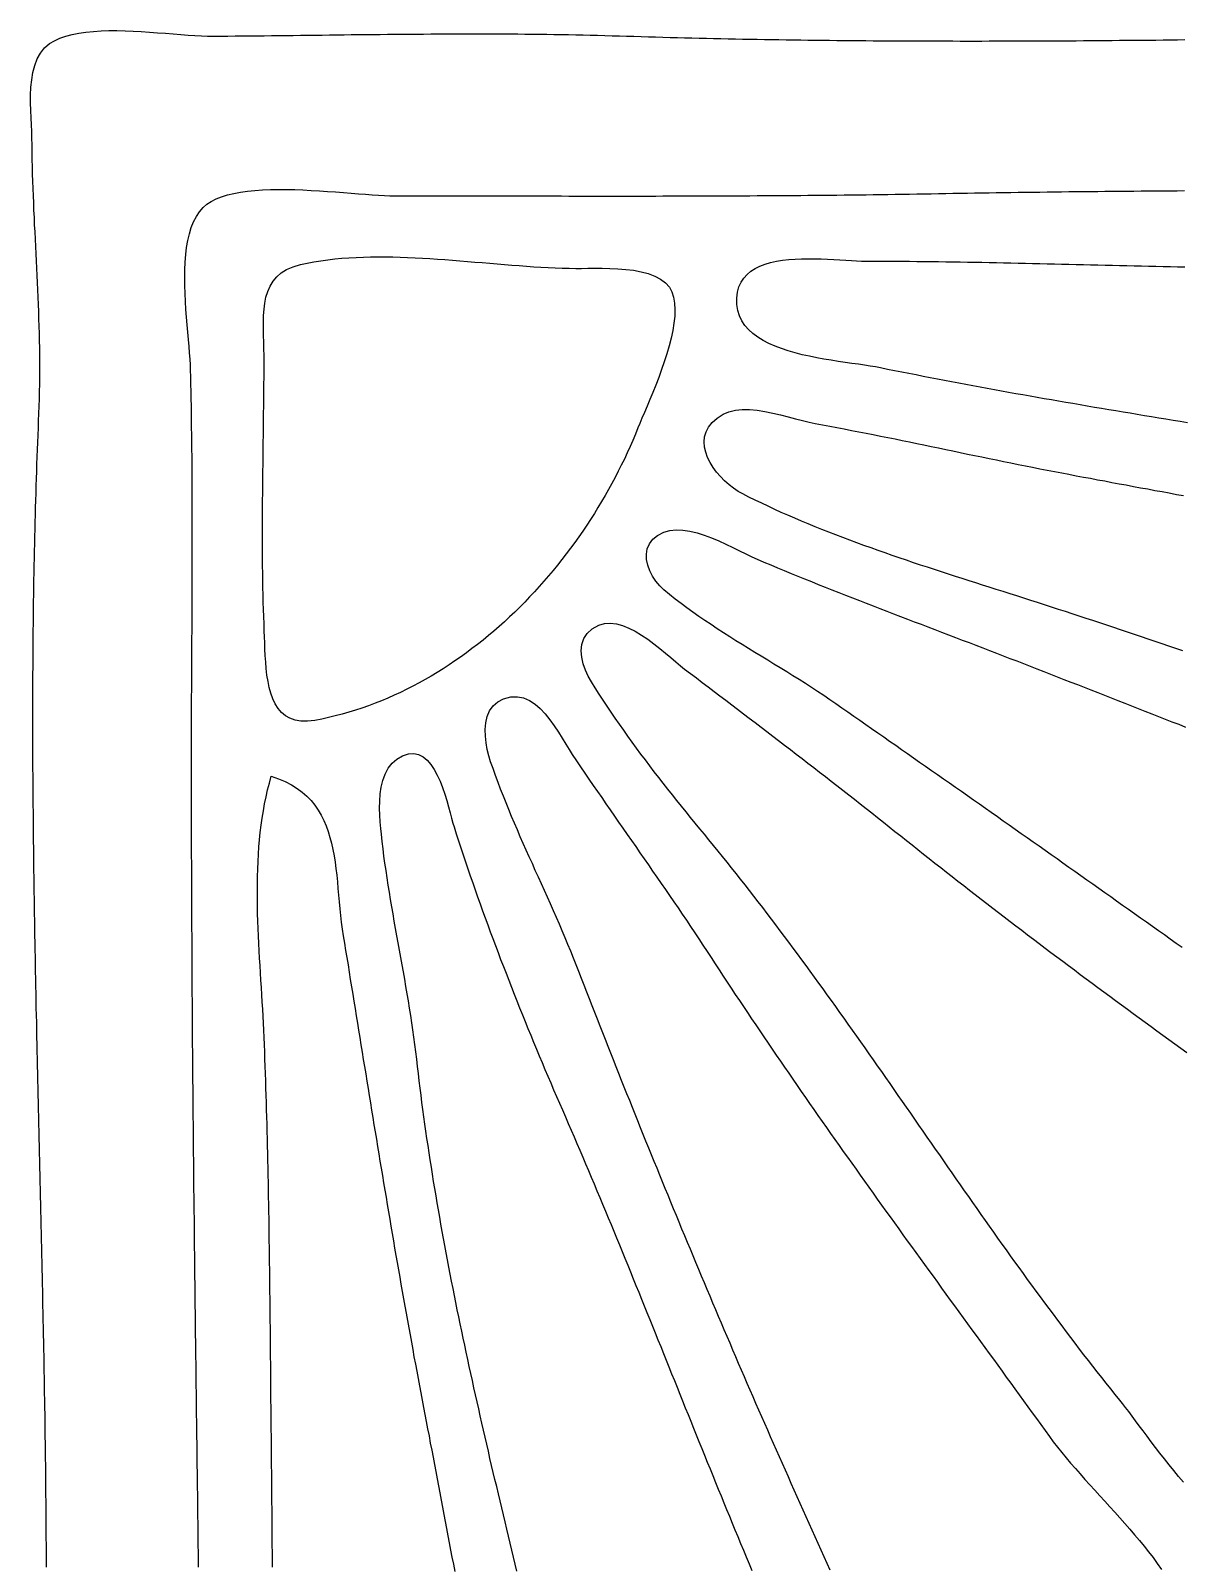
# Model space of a CAD drawing. Header units: millimetres. Extents: x 39 to 1143, y 32 to 1572.
# Drawn here: x 39.3 to 198, y 1358.4 to 1569.8 of the extents above; entities that cross this region are included whole.
import ezdxf

# ---------------------------------------------------------------- set-up
doc = ezdxf.new("R2010")
doc.units = ezdxf.units.MM
doc.layers.add('0_0_0', color=3, linetype='Continuous')

msp = doc.modelspace()

# ---------------------------------------------------------------- linework, layer by layer
at = {"layer": '0_0_0'}
for points in [[(41.52, 1358.06), (41.51, 1359.06), (41.51, 1360.06), (41.51, 1361.06), (41.5, 1362.06), (41.49, 1363.06), (41.49, 1364.06), (41.48, 1365.06), (41.47, 1366.06), (41.46, 1367.06), (41.45, 1368.07), (41.44, 1369.07), (41.43, 1370.07), (41.42, 1371.07), (41.41, 1372.07), (41.4, 1373.07), (41.39, 1374.07), (41.37, 1375.07), (41.36, 1376.07), (41.35, 1377.07), (41.33, 1378.07), (41.32, 1379.07), (41.3, 1380.07), (41.28, 1381.07), (41.27, 1382.08), (41.25, 1383.08), (41.23, 1384.08), (41.22, 1385.08), (41.2, 1386.08), (41.18, 1387.08), (41.16, 1388.08), (41.14, 1389.08), (41.12, 1390.08), (41.1, 1391.08), (41.08, 1392.08), (41.06, 1393.08), (41.04, 1394.09), (41.02, 1395.09), (41, 1396.09), (40.98, 1397.09), (40.96, 1398.09), (40.94, 1399.09), (40.92, 1400.09), (40.89, 1401.09), (40.87, 1402.09), (40.85, 1403.09), (40.83, 1404.09), (40.8, 1405.09), (40.78, 1406.1), (40.76, 1407.1), (40.73, 1408.1), (40.71, 1409.1), (40.69, 1410.1), (40.67, 1411.1), (40.64, 1412.1), (40.62, 1413.1), (40.6, 1414.1), (40.57, 1415.1), (40.55, 1416.1), (40.53, 1417.1), (40.5, 1418.1), (40.48, 1419.11), (40.46, 1420.11), (40.43, 1421.11), (40.41, 1422.11), (40.39, 1423.11), (40.36, 1424.11), (40.34, 1425.11), (40.32, 1426.11), (40.3, 1427.11), (40.27, 1428.11), (40.25, 1429.11), (40.23, 1430.11), (40.21, 1431.11), (40.19, 1432.11), (40.17, 1433.11), (40.15, 1434.12), (40.12, 1435.12), (40.1, 1436.12), (40.08, 1437.12), (40.06, 1438.12), (40.04, 1439.12), (40.03, 1440.12), (40.01, 1441.12), (39.99, 1442.12), (39.97, 1443.12), (39.95, 1444.12), (39.93, 1445.12), (39.92, 1446.12), (39.9, 1447.12), (39.88, 1448.12), (39.87, 1449.12), (39.85, 1450.12), (39.84, 1451.12), (39.82, 1452.12), (39.81, 1453.12), (39.79, 1454.12), (39.78, 1455.12), (39.77, 1456.12), (39.76, 1457.12), (39.75, 1458.12), (39.73, 1459.12), (39.72, 1460.12), (39.71, 1461.12), (39.71, 1462.12), (39.7, 1463.12), (39.69, 1464.12), (39.68, 1465.12), (39.67, 1466.12), (39.67, 1467.12), (39.66, 1468.12), (39.66, 1469.12), (39.65, 1470.12), (39.65, 1471.12), (39.65, 1472.12), (39.65, 1473.12), (39.65, 1474.12), (39.65, 1475.12), (39.65, 1476.12), (39.65, 1477.12), (39.65, 1478.12), (39.65, 1479.12), (39.66, 1480.11), (39.66, 1481.11), (39.67, 1482.11), (39.67, 1483.11), (39.68, 1484.11), (39.69, 1485.11), (39.7, 1486.11), (39.7, 1487.11), (39.72, 1488.11), (39.73, 1489.11), (39.74, 1490.11), (39.75, 1491.1), (39.77, 1492.1), (39.78, 1493.1), (39.8, 1494.1), (39.82, 1495.1), (39.84, 1496.1), (39.86, 1497.1), (39.88, 1498.1), (39.9, 1499.09), (39.92, 1500.09), (39.94, 1501.09), (39.97, 1502.09), (40, 1503.09), (40.02, 1504.09), (40.05, 1505.08), (40.08, 1506.08), (40.11, 1507.08), (40.14, 1508.08), (40.18, 1509.08), (40.21, 1510.07), (40.25, 1511.07), (40.28, 1512.07), (40.32, 1513.07), (40.36, 1514.06), (40.4, 1515.06), (40.44, 1516.06), (40.48, 1517.06), (40.52, 1518.06), (40.56, 1519.07), (40.58, 1520.07), (40.6, 1521.08), (40.61, 1522.08), (40.61, 1523.08), (40.61, 1524.08), (40.6, 1525.09), (40.59, 1526.09), (40.57, 1527.09), (40.55, 1528.09), (40.52, 1529.09), (40.49, 1530.09), (40.45, 1531.09), (40.41, 1532.09), (40.37, 1533.09), (40.33, 1534.09), (40.28, 1535.09), (40.24, 1536.09), (40.19, 1537.09), (40.14, 1538.08), (40.09, 1539.08), (40.04, 1540.08), (39.99, 1541.08), (39.94, 1542.08), (39.89, 1543.08), (39.85, 1544.07), (39.8, 1545.07), (39.76, 1546.07), (39.72, 1547.07), (39.68, 1548.07), (39.64, 1549.06), (39.61, 1550.06), (39.59, 1551.06), (39.56, 1552.06), (39.55, 1553.06), (39.53, 1554.06), (39.52, 1555.06), (39.51, 1555.9), (39.46, 1556.82), (39.42, 1557.81), (39.37, 1558.83), (39.34, 1559.89), (39.34, 1560.95), (39.38, 1562.02), (39.48, 1563.06), (39.65, 1564.07), (39.9, 1565.03), (40.24, 1565.92), (40.69, 1566.73), (41.26, 1567.44), (41.96, 1568.03), (42.63, 1568.43), (43.37, 1568.77), (44.19, 1569.06), (45.06, 1569.29), (45.99, 1569.48), (46.97, 1569.62), (47.99, 1569.72), (49.04, 1569.78), (50.12, 1569.82), (51.23, 1569.82), (52.35, 1569.8), (53.48, 1569.75), (54.6, 1569.7), (55.73, 1569.62), (56.84, 1569.54), (57.94, 1569.46), (59, 1569.37), (60.04, 1569.29), (61.04, 1569.21), (62, 1569.15), (62.9, 1569.1), (63.74, 1569.07), (64.52, 1569.06), (65.53, 1569.07), (66.53, 1569.08), (67.54, 1569.09), (68.54, 1569.09), (69.54, 1569.1), (70.55, 1569.11), (71.55, 1569.13), (72.55, 1569.14), (73.55, 1569.15), (74.55, 1569.16), (75.55, 1569.17), (76.55, 1569.18), (77.55, 1569.2), (78.55, 1569.21), (79.55, 1569.22), (80.55, 1569.23), (81.55, 1569.24), (82.55, 1569.26), (83.55, 1569.27), (84.54, 1569.28), (85.54, 1569.29), (86.54, 1569.3), (87.54, 1569.31), (88.54, 1569.32), (89.53, 1569.33), (90.53, 1569.34), (91.53, 1569.35), (92.52, 1569.36), (93.52, 1569.36), (94.52, 1569.37), (95.52, 1569.37), (96.51, 1569.38), (97.51, 1569.38), (98.51, 1569.38), (99.51, 1569.39), (100.51, 1569.39), (101.5, 1569.39), (102.5, 1569.38), (103.5, 1569.38), (104.5, 1569.38), (105.5, 1569.37), (106.5, 1569.37), (107.5, 1569.36), (108.5, 1569.35), (109.5, 1569.34), (110.5, 1569.32), (111.5, 1569.31), (112.5, 1569.29), (113.5, 1569.28), (114.5, 1569.26), (115.51, 1569.24), (116.51, 1569.21), (117.51, 1569.19), (118.52, 1569.16), (119.52, 1569.13), (120.52, 1569.1), (121.52, 1569.07), (122.52, 1569.04), (123.52, 1569.01), (124.52, 1568.98), (125.52, 1568.95), (126.52, 1568.92), (127.52, 1568.9), (128.52, 1568.87), (129.52, 1568.85), (130.52, 1568.82), (131.52, 1568.8), (132.52, 1568.78), (133.52, 1568.75), (134.52, 1568.73), (135.52, 1568.71), (136.52, 1568.69), (137.52, 1568.67), (138.52, 1568.65), (139.52, 1568.64), (140.52, 1568.62), (141.52, 1568.6), (142.52, 1568.59), (143.52, 1568.57), (144.52, 1568.56), (145.52, 1568.54), (146.52, 1568.53), (147.51, 1568.52), (148.51, 1568.51), (149.51, 1568.49), (150.51, 1568.48), (151.51, 1568.47), (152.51, 1568.47), (153.51, 1568.46), (154.51, 1568.45), (155.51, 1568.44), (156.51, 1568.43), (157.51, 1568.43), (158.51, 1568.42), (159.51, 1568.42), (160.51, 1568.41), (161.51, 1568.41), (162.51, 1568.4), (163.51, 1568.4), (164.51, 1568.4), (165.51, 1568.4), (166.51, 1568.4), (167.5, 1568.39), (168.5, 1568.39), (169.5, 1568.39), (170.5, 1568.39), (171.5, 1568.4), (172.5, 1568.4), (173.5, 1568.4), (174.5, 1568.4), (175.5, 1568.4), (176.5, 1568.41), (177.5, 1568.41), (178.5, 1568.41), (179.5, 1568.42), (180.5, 1568.42), (181.5, 1568.43), (182.5, 1568.44), (183.5, 1568.44), (184.5, 1568.45), (185.49, 1568.46), (186.49, 1568.46), (187.49, 1568.47), (188.49, 1568.48), (189.49, 1568.49), (190.49, 1568.5), (191.49, 1568.51), (192.49, 1568.51), (193.49, 1568.52), (194.49, 1568.53), (195.49, 1568.55), (196.49, 1568.56), (197.49, 1568.57), (198.49, 1568.58)], [(62.5, 1358.06), (62.49, 1359.06), (62.48, 1360.06), (62.46, 1361.06), (62.45, 1362.06), (62.44, 1363.06), (62.42, 1364.06), (62.41, 1365.06), (62.4, 1366.06), (62.38, 1367.06), (62.37, 1368.07), (62.36, 1369.07), (62.34, 1370.07), (62.33, 1371.07), (62.32, 1372.07), (62.3, 1373.07), (62.29, 1374.07), (62.28, 1375.07), (62.27, 1376.07), (62.25, 1377.07), (62.24, 1378.07), (62.23, 1379.07), (62.21, 1380.07), (62.2, 1381.07), (62.19, 1382.08), (62.18, 1383.08), (62.16, 1384.08), (62.15, 1385.08), (62.14, 1386.08), (62.13, 1387.08), (62.11, 1388.08), (62.1, 1389.08), (62.09, 1390.08), (62.08, 1391.08), (62.07, 1392.08), (62.05, 1393.08), (62.04, 1394.08), (62.03, 1395.08), (62.02, 1396.08), (62.01, 1397.08), (61.99, 1398.08), (61.98, 1399.08), (61.97, 1400.08), (61.96, 1401.09), (61.95, 1402.09), (61.94, 1403.09), (61.93, 1404.09), (61.92, 1405.09), (61.91, 1406.09), (61.9, 1407.09), (61.88, 1408.09), (61.87, 1409.09), (61.86, 1410.09), (61.85, 1411.09), (61.84, 1412.09), (61.83, 1413.09), (61.82, 1414.09), (61.81, 1415.09), (61.8, 1416.09), (61.79, 1417.09), (61.79, 1418.09), (61.78, 1419.09), (61.77, 1420.09), (61.76, 1421.09), (61.75, 1422.09), (61.74, 1423.09), (61.73, 1424.09), (61.72, 1425.09), (61.71, 1426.09), (61.71, 1427.09), (61.7, 1428.09), (61.69, 1429.09), (61.68, 1430.09), (61.68, 1431.09), (61.67, 1432.09), (61.66, 1433.09), (61.65, 1434.09), (61.65, 1435.09), (61.64, 1436.09), (61.63, 1437.09), (61.63, 1438.09), (61.62, 1439.09), (61.61, 1440.09), (61.61, 1441.09), (61.6, 1442.08), (61.6, 1443.08), (61.59, 1444.08), (61.59, 1445.08), (61.58, 1446.08), (61.58, 1447.08), (61.57, 1448.08), (61.57, 1449.08), (61.56, 1450.08), (61.56, 1451.08), (61.56, 1452.08), (61.55, 1453.08), (61.55, 1454.08), (61.55, 1455.07), (61.54, 1456.07), (61.54, 1457.07), (61.54, 1458.07), (61.54, 1459.07), (61.53, 1460.07), (61.53, 1461.07), (61.53, 1462.07), (61.53, 1463.07), (61.53, 1464.06), (61.53, 1465.06), (61.53, 1466.06), (61.52, 1467.06), (61.52, 1468.06), (61.52, 1469.06), (61.52, 1470.05), (61.53, 1471.04), (61.53, 1472.04), (61.53, 1473.04), (61.53, 1474.03), (61.53, 1475.03), (61.54, 1476.03), (61.54, 1477.03), (61.54, 1478.02), (61.55, 1479.02), (61.55, 1480.03), (61.56, 1481.03), (61.56, 1482.03), (61.57, 1483.03), (61.57, 1484.03), (61.58, 1485.04), (61.58, 1486.04), (61.59, 1487.04), (61.59, 1488.05), (61.6, 1489.05), (61.6, 1490.05), (61.61, 1491.06), (61.61, 1492.06), (61.61, 1493.07), (61.62, 1494.07), (61.62, 1495.08), (61.62, 1496.08), (61.63, 1497.09), (61.63, 1498.09), (61.63, 1499.09), (61.63, 1500.1), (61.63, 1501.1), (61.63, 1502.11), (61.63, 1503.11), (61.63, 1504.11), (61.62, 1505.12), (61.62, 1506.12), (61.62, 1507.12), (61.61, 1508.12), (61.6, 1509.12), (61.6, 1510.12), (61.59, 1511.12), (61.58, 1512.12), (61.57, 1513.12), (61.56, 1514.12), (61.54, 1515.11), (61.53, 1516.11), (61.52, 1517.1), (61.5, 1518.1), (61.48, 1519.09), (61.46, 1520.09), (61.44, 1521.08), (61.42, 1522.07), (61.4, 1523.06), (61.37, 1523.78), (61.32, 1524.56), (61.25, 1525.41), (61.18, 1526.31), (61.09, 1527.26), (61, 1528.26), (60.91, 1529.28), (60.83, 1530.33), (60.75, 1531.41), (60.68, 1532.5), (60.63, 1533.59), (60.59, 1534.69), (60.58, 1535.78), (60.6, 1536.86), (60.65, 1537.91), (60.73, 1538.95), (60.85, 1539.94), (61.02, 1540.9), (61.23, 1541.82), (61.49, 1542.68), (61.81, 1543.48), (62.19, 1544.21), (62.62, 1544.87), (63.13, 1545.45), (63.64, 1545.9), (64.24, 1546.29), (64.92, 1546.63), (65.67, 1546.93), (66.48, 1547.18), (67.35, 1547.39), (68.28, 1547.56), (69.25, 1547.7), (70.26, 1547.8), (71.31, 1547.87), (72.39, 1547.92), (73.5, 1547.94), (74.62, 1547.93), (75.75, 1547.91), (76.89, 1547.87), (78.03, 1547.81), (79.16, 1547.75), (80.29, 1547.67), (81.39, 1547.59), (82.47, 1547.51), (83.52, 1547.43), (84.53, 1547.35), (85.5, 1547.27), (86.43, 1547.2), (87.3, 1547.14), (88.11, 1547.1), (88.85, 1547.07), (89.52, 1547.06), (90.52, 1547.06), (91.52, 1547.06), (92.52, 1547.06), (93.52, 1547.06), (94.52, 1547.06), (95.52, 1547.06), (96.52, 1547.05), (97.52, 1547.05), (98.52, 1547.05), (99.52, 1547.05), (100.52, 1547.05), (101.52, 1547.05), (102.52, 1547.05), (103.53, 1547.05), (104.53, 1547.04), (105.53, 1547.04), (106.53, 1547.04), (107.53, 1547.04), (108.53, 1547.04), (109.53, 1547.04), (110.53, 1547.04), (111.53, 1547.04), (112.53, 1547.04), (113.53, 1547.03), (114.53, 1547.03), (115.53, 1547.03), (116.53, 1547.03), (117.53, 1547.03), (118.53, 1547.03), (119.53, 1547.03), (120.53, 1547.03), (121.53, 1547.03), (122.53, 1547.03), (123.53, 1547.03), (124.53, 1547.03), (125.53, 1547.03), (126.53, 1547.04), (127.53, 1547.04), (128.53, 1547.04), (129.53, 1547.04), (130.53, 1547.04), (131.53, 1547.05), (132.53, 1547.05), (133.53, 1547.05), (134.53, 1547.06), (135.53, 1547.06), (136.53, 1547.06), (137.53, 1547.07), (138.53, 1547.07), (139.53, 1547.08), (140.53, 1547.08), (141.53, 1547.09), (142.53, 1547.1), (143.53, 1547.1), (144.53, 1547.11), (145.53, 1547.12), (146.53, 1547.13), (147.53, 1547.14), (148.53, 1547.14), (149.53, 1547.15), (150.53, 1547.16), (151.53, 1547.18), (152.53, 1547.19), (153.53, 1547.2), (154.53, 1547.21), (155.53, 1547.22), (156.53, 1547.24), (157.53, 1547.25), (158.53, 1547.27), (159.53, 1547.28), (160.53, 1547.3), (161.52, 1547.31), (162.52, 1547.33), (163.52, 1547.35)], [(163.52, 1547.35), (164.52, 1547.37), (165.52, 1547.38), (166.52, 1547.4), (167.51, 1547.42), (168.51, 1547.43), (169.51, 1547.45), (170.51, 1547.47), (171.51, 1547.48), (172.5, 1547.5), (173.5, 1547.51), (174.5, 1547.53), (175.5, 1547.54), (176.5, 1547.55), (177.49, 1547.57), (178.49, 1547.58), (179.49, 1547.59), (180.49, 1547.6), (181.49, 1547.62), (182.48, 1547.63), (183.48, 1547.64), (184.48, 1547.65), (185.48, 1547.66), (186.48, 1547.67), (187.47, 1547.68), (188.47, 1547.69), (189.47, 1547.7), (190.47, 1547.71), (191.47, 1547.72), (192.46, 1547.73), (193.46, 1547.74), (194.46, 1547.74), (195.46, 1547.75), (196.46, 1547.76), (197.46, 1547.76), (198.45, 1547.77)], [(76.54, 1537.57), (77.47, 1537.77), (78.41, 1537.95), (79.35, 1538.1), (80.31, 1538.23), (81.28, 1538.35), (82.25, 1538.44), (83.23, 1538.51), (84.22, 1538.57), (85.22, 1538.61), (86.22, 1538.64), (87.23, 1538.65), (88.24, 1538.65), (89.26, 1538.63), (90.28, 1538.61), (91.31, 1538.57), (92.34, 1538.53), (93.37, 1538.47), (94.4, 1538.41), (95.43, 1538.34), (96.47, 1538.27), (97.5, 1538.19), (98.53, 1538.11), (99.56, 1538.02), (100.6, 1537.93), (101.62, 1537.85), (102.65, 1537.76), (103.67, 1537.67), (104.69, 1537.59), (105.7, 1537.5), (106.71, 1537.43), (107.71, 1537.35), (108.71, 1537.28), (109.7, 1537.22), (110.68, 1537.17), (111.65, 1537.13), (112.62, 1537.09), (113.58, 1537.07), (114.52, 1537.06), (115.28, 1537.06), (116.15, 1537.07), (117.11, 1537.08), (118.13, 1537.08), (119.2, 1537.06), (120.3, 1537.01), (121.4, 1536.92), (122.48, 1536.79), (123.52, 1536.59), (124.51, 1536.34), (125.41, 1536), (126.21, 1535.58), (126.88, 1535.07), (127.41, 1534.46), (127.75, 1533.82), (127.99, 1533.09), (128.13, 1532.28), (128.18, 1531.41), (128.16, 1530.48), (128.05, 1529.5), (127.89, 1528.48), (127.66, 1527.43), (127.39, 1526.36), (127.07, 1525.27), (126.72, 1524.18), (126.34, 1523.1), (125.95, 1522.03), (125.54, 1520.98), (125.13, 1519.96), (124.73, 1518.99), (124.34, 1518.07), (123.97, 1517.2), (123.63, 1516.41), (123.33, 1515.69), (123.07, 1515.06), (122.73, 1514.2), (122.36, 1513.34), (121.99, 1512.49), (121.6, 1511.63), (121.21, 1510.78), (120.79, 1509.93), (120.37, 1509.09), (119.93, 1508.25), (119.48, 1507.41), (119.02, 1506.57), (118.55, 1505.74), (118.07, 1504.91), (117.57, 1504.09), (117.07, 1503.27), (116.55, 1502.46), (116.02, 1501.65), (115.48, 1500.85), (114.92, 1500.05), (114.36, 1499.26), (113.79, 1498.48), (113.2, 1497.7), (112.6, 1496.93), (112, 1496.17), (111.38, 1495.41), (110.76, 1494.67), (110.12, 1493.93), (109.47, 1493.2), (108.81, 1492.48), (108.15, 1491.77), (107.47, 1491.07), (106.78, 1490.38), (106.09, 1489.69), (105.38, 1489.02), (104.67, 1488.36), (103.94, 1487.71), (103.21, 1487.07), (102.47, 1486.45), (101.72, 1485.83), (100.96, 1485.23), (100.19, 1484.64), (99.42, 1484.06), (98.63, 1483.49), (97.84, 1482.94), (97.04, 1482.4), (96.23, 1481.88), (95.41, 1481.37), (94.59, 1480.87), (93.75, 1480.39), (92.91, 1479.93), (92.06, 1479.48), (91.21, 1479.04), (90.35, 1478.62), (89.48, 1478.22), (88.6, 1477.83), (87.72, 1477.46), (86.83, 1477.11), (85.93, 1476.78), (85.03, 1476.46), (84.12, 1476.16), (83.2, 1475.88), (82.28, 1475.62), (81.35, 1475.37), (80.42, 1475.15), (79.47, 1474.94), (78.53, 1474.76), (77.52, 1474.63), (76.61, 1474.64), (75.81, 1474.78), (75.1, 1475.04), (74.48, 1475.4), (73.94, 1475.86), (73.47, 1476.41), (73.07, 1477.04), (72.74, 1477.73), (72.47, 1478.49), (72.25, 1479.29), (72.07, 1480.13), (71.93, 1481), (71.83, 1481.89), (71.75, 1482.78), (71.69, 1483.68), (71.65, 1484.56), (71.62, 1485.43), (71.59, 1486.26), (71.56, 1487.06), (71.52, 1488.06), (71.48, 1489.06), (71.45, 1490.06), (71.42, 1491.06), (71.4, 1492.06), (71.37, 1493.06), (71.36, 1494.06), (71.34, 1495.06), (71.33, 1496.06), (71.32, 1497.06), (71.31, 1498.06), (71.31, 1499.06), (71.31, 1500.06), (71.31, 1501.06), (71.31, 1502.06), (71.31, 1503.06), (71.32, 1504.06), (71.33, 1505.06), (71.34, 1506.06), (71.35, 1507.06), (71.36, 1508.06), (71.37, 1509.06), (71.38, 1510.06), (71.39, 1511.06), (71.41, 1512.06), (71.42, 1513.05), (71.43, 1514.05), (71.45, 1515.05), (71.46, 1516.05), (71.47, 1517.05), (71.48, 1518.05), (71.49, 1519.05), (71.5, 1520.05), (71.51, 1521.06), (71.52, 1522.06), (71.52, 1523.06), (71.52, 1524.06), (71.52, 1525.06), (71.51, 1525.97), (71.49, 1526.89), (71.46, 1527.81), (71.44, 1528.73), (71.43, 1529.65), (71.45, 1530.55), (71.52, 1531.43), (71.62, 1532.28), (71.79, 1533.1), (72.03, 1533.87), (72.35, 1534.6), (72.76, 1535.27), (73.27, 1535.88), (73.9, 1536.43), (74.64, 1536.89), (75.52, 1537.28), (76.54, 1537.57)], [(198.85, 1515.77), (197.86, 1515.93), (196.88, 1516.09), (195.89, 1516.26), (194.9, 1516.42), (193.92, 1516.58), (192.93, 1516.75), (191.94, 1516.91), (190.96, 1517.08), (189.97, 1517.24), (188.98, 1517.4), (188, 1517.57), (187.01, 1517.74), (186.02, 1517.9), (185.04, 1518.07), (184.05, 1518.24), (183.07, 1518.41), (182.08, 1518.57), (181.09, 1518.74), (180.11, 1518.92), (179.12, 1519.09), (178.14, 1519.26), (177.15, 1519.43), (176.17, 1519.61), (175.19, 1519.78), (174.2, 1519.96), (173.22, 1520.13), (172.23, 1520.31), (171.25, 1520.49), (170.27, 1520.67), (169.28, 1520.85), (168.3, 1521.04), (167.32, 1521.22), (166.33, 1521.41), (165.35, 1521.59), (164.37, 1521.78), (163.39, 1521.97), (162.41, 1522.16), (161.43, 1522.36), (160.44, 1522.55), (159.46, 1522.75), (158.48, 1522.94), (157.5, 1523.14), (156.52, 1523.34), (155.85, 1523.47), (155.12, 1523.59), (154.32, 1523.72), (153.48, 1523.84), (152.58, 1523.96), (151.66, 1524.1), (150.7, 1524.24), (149.72, 1524.39), (148.73, 1524.56), (147.73, 1524.74), (146.73, 1524.94), (145.74, 1525.16), (144.76, 1525.41), (143.8, 1525.69), (142.88, 1525.99), (141.99, 1526.33), (141.14, 1526.7), (140.35, 1527.11), (139.61, 1527.57), (138.94, 1528.06), (138.35, 1528.6), (137.83, 1529.19), (137.41, 1529.82), (137.08, 1530.51), (136.85, 1531.26), (136.73, 1532.07), (136.72, 1532.96), (136.81, 1533.77), (137.01, 1534.49), (137.3, 1535.14), (137.67, 1535.72), (138.13, 1536.22), (138.66, 1536.66), (139.26, 1537.04), (139.91, 1537.37), (140.63, 1537.64), (141.38, 1537.86), (142.18, 1538.03), (143.02, 1538.17), (143.88, 1538.27), (144.76, 1538.33), (145.65, 1538.37), (146.55, 1538.39), (147.46, 1538.38), (148.35, 1538.35), (149.24, 1538.32), (150.1, 1538.27), (150.94, 1538.22), (151.75, 1538.18), (152.52, 1538.13), (153.24, 1538.09), (153.91, 1538.07), (154.52, 1538.06), (155.52, 1538.06), (156.52, 1538.05), (157.52, 1538.05), (158.52, 1538.05), (159.52, 1538.04), (160.52, 1538.03), (161.52, 1538.02), (162.52, 1538.01), (163.52, 1538), (164.52, 1537.99), (165.52, 1537.97), (166.52, 1537.96), (167.52, 1537.94), (168.51, 1537.93), (169.51, 1537.91), (170.51, 1537.89), (171.51, 1537.87), (172.51, 1537.85), (173.51, 1537.83), (174.51, 1537.81), (175.51, 1537.79), (176.51, 1537.77), (177.51, 1537.75), (178.51, 1537.72), (179.51, 1537.7), (180.51, 1537.68), (181.51, 1537.65), (182.51, 1537.63), (183.5, 1537.61), (184.5, 1537.58), (185.5, 1537.56), (186.5, 1537.53), (187.5, 1537.51), (188.5, 1537.49), (189.5, 1537.46), (190.5, 1537.44), (191.5, 1537.41), (192.5, 1537.39), (193.5, 1537.37), (194.5, 1537.35), (195.5, 1537.32), (196.5, 1537.3), (197.5, 1537.28), (198.5, 1537.26)], [(198.21, 1484.35), (197.26, 1484.67), (196.31, 1484.99), (195.35, 1485.32), (194.4, 1485.64), (193.45, 1485.96), (192.5, 1486.28), (191.55, 1486.6), (190.59, 1486.92), (189.64, 1487.23), (188.69, 1487.55), (187.74, 1487.87), (186.78, 1488.18), (185.83, 1488.5), (184.88, 1488.81), (183.92, 1489.12), (182.97, 1489.44), (182.02, 1489.75), (181.06, 1490.06), (180.11, 1490.37), (179.16, 1490.68), (178.2, 1490.98), (177.25, 1491.29), (176.3, 1491.6), (175.34, 1491.9), (174.39, 1492.2), (173.43, 1492.51), (172.48, 1492.81), (171.52, 1493.11), (170.6, 1493.4), (169.67, 1493.7), (168.74, 1493.99), (167.79, 1494.29), (166.85, 1494.6), (165.89, 1494.91), (164.94, 1495.22), (163.97, 1495.53), (163.01, 1495.85), (162.04, 1496.17), (161.07, 1496.49), (160.1, 1496.82), (159.12, 1497.15), (158.15, 1497.49), (157.17, 1497.83), (156.2, 1498.17), (155.22, 1498.52), (154.25, 1498.87), (153.28, 1499.23), (152.31, 1499.59), (151.34, 1499.95), (150.38, 1500.32), (149.42, 1500.7), (148.46, 1501.07), (147.51, 1501.45), (146.57, 1501.84), (145.63, 1502.23), (144.7, 1502.63), (143.77, 1503.03), (142.85, 1503.43), (141.94, 1503.84), (141.04, 1504.26), (140.15, 1504.68), (139.26, 1505.1), (138.39, 1505.53), (137.53, 1505.96), (136.9, 1506.32), (136.26, 1506.74), (135.64, 1507.22), (135.03, 1507.76), (134.45, 1508.35), (133.92, 1508.97), (133.44, 1509.62), (133.02, 1510.3), (132.68, 1511), (132.42, 1511.71), (132.26, 1512.43), (132.21, 1513.14), (132.28, 1513.84), (132.48, 1514.52), (132.83, 1515.18), (133.33, 1515.81), (133.99, 1516.4), (134.83, 1516.94)], [(134.83, 1516.94), (135.63, 1517.29), (136.52, 1517.51), (137.47, 1517.6), (138.48, 1517.59), (139.52, 1517.5), (140.58, 1517.33), (141.66, 1517.12), (142.73, 1516.87), (143.78, 1516.6), (144.8, 1516.32), (145.77, 1516.07), (146.69, 1515.85), (147.52, 1515.67), (148.53, 1515.49), (149.53, 1515.3), (150.53, 1515.12), (151.53, 1514.93), (152.53, 1514.73), (153.53, 1514.54), (154.53, 1514.34), (155.53, 1514.14), (156.53, 1513.94), (157.53, 1513.74), (158.53, 1513.54), (159.53, 1513.34), (160.53, 1513.13), (161.53, 1512.93), (162.52, 1512.72), (163.52, 1512.51), (164.52, 1512.3), (165.52, 1512.1), (166.52, 1511.89), (167.52, 1511.68), (168.52, 1511.47), (169.51, 1511.27), (170.51, 1511.06), (171.51, 1510.85), (172.51, 1510.65), (173.51, 1510.44), (174.51, 1510.24), (175.51, 1510.04), (176.51, 1509.84), (177.51, 1509.64), (178.51, 1509.44), (179.52, 1509.24), (180.52, 1509.05), (181.52, 1508.86), (182.52, 1508.67), (183.51, 1508.48), (184.5, 1508.3), (185.48, 1508.12), (186.47, 1507.93), (187.46, 1507.75), (188.44, 1507.56), (189.43, 1507.38), (190.42, 1507.2), (191.41, 1507.01), (192.39, 1506.83), (193.38, 1506.65), (194.37, 1506.46), (195.36, 1506.28), (196.35, 1506.1), (197.33, 1505.91), (198.32, 1505.73)], [(126.67, 1500.7), (127.49, 1500.93), (128.36, 1501.02), (129.28, 1500.98), (130.24, 1500.83), (131.23, 1500.59), (132.23, 1500.27), (133.23, 1499.9), (134.23, 1499.48), (135.22, 1499.03), (136.18, 1498.58), (137.1, 1498.13), (137.97, 1497.7), (138.78, 1497.31), (139.52, 1496.98), (140.46, 1496.58), (141.39, 1496.19), (142.32, 1495.8), (143.26, 1495.41), (144.19, 1495.02), (145.13, 1494.64), (146.07, 1494.26), (147.01, 1493.88), (147.95, 1493.5), (148.89, 1493.13), (149.83, 1492.75), (150.77, 1492.38), (151.72, 1492.01), (152.66, 1491.64), (153.61, 1491.27), (154.55, 1490.9), (155.5, 1490.54), (156.44, 1490.17), (157.39, 1489.81), (158.33, 1489.45), (159.28, 1489.08), (160.23, 1488.72), (161.17, 1488.36), (162.12, 1488), (163.07, 1487.64), (164.01, 1487.28), (164.96, 1486.92), (165.91, 1486.56), (166.85, 1486.19), (167.8, 1485.83), (168.75, 1485.47), (169.69, 1485.11), (170.64, 1484.75), (171.58, 1484.38), (172.52, 1484.02), (173.45, 1483.66), (174.38, 1483.3), (175.31, 1482.94), (176.24, 1482.58), (177.17, 1482.21), (178.1, 1481.85), (179.04, 1481.49), (179.97, 1481.13), (180.9, 1480.77), (181.83, 1480.4), (182.76, 1480.04), (183.69, 1479.68), (184.62, 1479.31), (185.55, 1478.95), (186.48, 1478.58), (187.41, 1478.22), (188.34, 1477.86), (189.27, 1477.49), (190.2, 1477.13), (191.13, 1476.76), (192.06, 1476.4), (193, 1476.03), (193.93, 1475.67), (194.86, 1475.3), (195.79, 1474.94), (196.72, 1474.57), (197.65, 1474.21), (198.59, 1473.84)], [(198.13, 1443.44), (197.31, 1444.02), (196.49, 1444.6), (195.67, 1445.19), (194.85, 1445.77), (194.02, 1446.35), (193.2, 1446.93), (192.38, 1447.51), (191.56, 1448.1), (190.74, 1448.68), (189.91, 1449.26), (189.09, 1449.84), (188.27, 1450.42), (187.45, 1451), (186.63, 1451.59), (185.8, 1452.17), (184.98, 1452.75), (184.16, 1453.33), (183.34, 1453.91), (182.51, 1454.49), (181.69, 1455.07), (180.87, 1455.65), (180.05, 1456.24), (179.22, 1456.82), (178.4, 1457.4), (177.58, 1457.98), (176.76, 1458.56), (175.93, 1459.14), (175.11, 1459.72), (174.29, 1460.3), (173.46, 1460.88), (172.64, 1461.46), (171.81, 1462.04), (170.99, 1462.61), (170.17, 1463.19), (169.34, 1463.77), (168.52, 1464.35), (167.69, 1464.93), (166.87, 1465.51), (166.05, 1466.09), (165.22, 1466.66), (164.4, 1467.24), (163.57, 1467.82), (162.75, 1468.4), (161.92, 1468.97), (161.1, 1469.55), (160.27, 1470.13), (159.44, 1470.7), (158.62, 1471.28), (157.79, 1471.86), (156.97, 1472.43), (156.14, 1473.01), (155.31, 1473.58), (154.49, 1474.16), (153.66, 1474.73), (152.83, 1475.31), (152.01, 1475.88), (151.18, 1476.45), (150.35, 1477.03), (149.52, 1477.6), (148.7, 1478.17), (147.86, 1478.73), (147.02, 1479.28), (146.17, 1479.83), (145.31, 1480.37), (144.45, 1480.91), (143.59, 1481.45), (142.71, 1481.99), (141.84, 1482.52), (140.97, 1483.05), (140.09, 1483.59), (139.22, 1484.12), (138.34, 1484.66), (137.47, 1485.2), (136.6, 1485.74), (135.73, 1486.28), (134.87, 1486.83), (134.01, 1487.39), (133.16, 1487.95), (132.31, 1488.52), (131.48, 1489.09), (130.65, 1489.68), (129.83, 1490.27), (129.02, 1490.87), (128.23, 1491.48), (127.44, 1492.11), (126.67, 1492.74), (126.08, 1493.3), (125.55, 1493.94), (125.08, 1494.64), (124.7, 1495.38), (124.43, 1496.15), (124.27, 1496.92), (124.25, 1497.68), (124.37, 1498.41), (124.66, 1499.1), (125.13, 1499.72), (125.8, 1500.26), (126.67, 1500.7)], [(198.32, 1369.75), (197.64, 1370.55), (196.97, 1371.35), (196.32, 1372.15), (195.68, 1372.96), (195.05, 1373.76), (194.45, 1374.55), (193.86, 1375.32), (193.29, 1376.08), (192.73, 1376.82), (192.2, 1377.53), (191.7, 1378.21), (191.21, 1378.86), (190.75, 1379.48), (190.31, 1380.05), (189.91, 1380.58), (189.52, 1381.06), (188.9, 1381.83), (188.28, 1382.61), (187.66, 1383.39), (187.04, 1384.17), (186.42, 1384.96), (185.81, 1385.74), (185.19, 1386.53), (184.58, 1387.32), (183.98, 1388.11), (183.37, 1388.9), (182.77, 1389.7), (182.16, 1390.49), (181.56, 1391.29), (180.96, 1392.09), (180.37, 1392.89), (179.77, 1393.69), (179.18, 1394.49), (178.58, 1395.3), (177.99, 1396.1), (177.4, 1396.91), (176.82, 1397.71), (176.23, 1398.52), (175.64, 1399.33), (175.06, 1400.14), (174.47, 1400.95), (173.89, 1401.76), (173.31, 1402.58), (172.73, 1403.39), (172.15, 1404.21), (171.57, 1405.02), (171, 1405.84), (170.42, 1406.65), (169.84, 1407.47), (169.27, 1408.29), (168.69, 1409.11), (168.12, 1409.93), (167.55, 1410.75), (166.97, 1411.57), (166.4, 1412.39), (165.83, 1413.21), (165.26, 1414.03), (164.69, 1414.85), (164.12, 1415.67), (163.55, 1416.49), (162.97, 1417.31), (162.4, 1418.13), (161.83, 1418.95), (161.26, 1419.78), (160.69, 1420.6), (160.12, 1421.42), (159.55, 1422.24), (158.98, 1423.06), (158.41, 1423.88), (157.84, 1424.7), (157.26, 1425.52), (156.69, 1426.34), (156.12, 1427.16), (155.55, 1427.98), (154.97, 1428.79), (154.4, 1429.61), (153.82, 1430.43), (153.25, 1431.25), (152.67, 1432.06), (152.09, 1432.88), (151.51, 1433.69), (150.93, 1434.5), (150.35, 1435.31), (149.77, 1436.13), (149.19, 1436.94), (148.61, 1437.75), (148.02, 1438.55), (147.44, 1439.36), (146.85, 1440.17), (146.26, 1440.97), (145.67, 1441.77), (145.08, 1442.58), (144.49, 1443.38), (143.89, 1444.18), (143.3, 1444.98), (142.7, 1445.77), (142.1, 1446.57), (141.5, 1447.36), (140.89, 1448.15), (140.29, 1448.95), (139.68, 1449.73), (139.07, 1450.52), (138.46, 1451.31), (137.85, 1452.09), (137.24, 1452.87), (136.62, 1453.65), (136, 1454.43), (135.38, 1455.21), (134.76, 1455.98), (134.13, 1456.75), (133.5, 1457.52), (132.87, 1458.29), (132.24, 1459.06), (131.61, 1459.82), (130.98, 1460.59), (130.35, 1461.36), (129.71, 1462.13), (129.08, 1462.91), (128.45, 1463.7), (127.83, 1464.49), (127.2, 1465.28), (126.58, 1466.08), (125.95, 1466.88), (125.33, 1467.68), (124.72, 1468.49), (124.11, 1469.3), (123.5, 1470.11), (122.9, 1470.93), (122.3, 1471.75), (121.71, 1472.57), (121.12, 1473.4), (120.54, 1474.22), (119.96, 1475.05), (119.4, 1475.88), (118.83, 1476.71), (118.28, 1477.55), (117.74, 1478.38), (117.2, 1479.22), (116.67, 1480.06), (116.23, 1480.84), (115.84, 1481.69), (115.54, 1482.57), (115.34, 1483.47), (115.27, 1484.35), (115.35, 1485.21), (115.61, 1486.02), (116.07, 1486.74), (116.75, 1487.37), (117.67, 1487.88)], [(117.67, 1487.88), (118.45, 1488.11), (119.27, 1488.16), (120.11, 1488.06), (120.96, 1487.83), (121.83, 1487.48), (122.7, 1487.04), (123.57, 1486.51), (124.43, 1485.93), (125.27, 1485.31), (126.08, 1484.67), (126.86, 1484.03), (127.6, 1483.41), (128.3, 1482.82), (128.94, 1482.29), (129.52, 1481.83), (130.34, 1481.21), (131.15, 1480.6), (131.96, 1479.98), (132.77, 1479.37), (133.58, 1478.75), (134.39, 1478.14), (135.2, 1477.52), (136.02, 1476.91), (136.83, 1476.29), (137.63, 1475.68), (138.44, 1475.06), (139.25, 1474.44), (140.06, 1473.83), (140.87, 1473.21), (141.68, 1472.59), (142.48, 1471.98), (143.29, 1471.36), (144.1, 1470.74), (144.9, 1470.12), (145.71, 1469.5), (146.51, 1468.88), (147.32, 1468.26), (148.12, 1467.63), (148.93, 1467.01), (149.73, 1466.39), (150.53, 1465.76), (151.33, 1465.14), (152.14, 1464.51), (152.94, 1463.88), (153.74, 1463.25), (154.54, 1462.62), (155.33, 1461.99), (156.13, 1461.36), (156.93, 1460.73), (157.73, 1460.09), (158.52, 1459.46), (159.31, 1458.83), (160.1, 1458.2), (160.88, 1457.58), (161.67, 1456.95), (162.46, 1456.33), (163.25, 1455.7), (164.04, 1455.08), (164.83, 1454.46), (165.63, 1453.84), (166.42, 1453.22), (167.21, 1452.6), (168.01, 1451.98), (168.8, 1451.36), (169.6, 1450.74), (170.4, 1450.12), (171.2, 1449.51), (172, 1448.89), (172.8, 1448.28), (173.6, 1447.66), (174.4, 1447.05), (175.2, 1446.44), (176, 1445.82), (176.81, 1445.21), (177.61, 1444.6), (178.42, 1443.99), (179.22, 1443.38), (180.03, 1442.78), (180.84, 1442.17), (181.65, 1441.56), (182.45, 1440.96), (183.26, 1440.35), (184.07, 1439.75), (184.88, 1439.14), (185.7, 1438.54), (186.51, 1437.94), (187.32, 1437.34), (188.13, 1436.74), (188.95, 1436.14), (189.76, 1435.54), (190.57, 1434.94), (191.39, 1434.34), (192.2, 1433.75), (193.02, 1433.15), (193.84, 1432.56), (194.65, 1431.96), (195.47, 1431.37), (196.29, 1430.78), (197.11, 1430.19), (197.93, 1429.59), (198.75, 1429)], [(149.61, 1357.64), (149.19, 1358.56), (148.78, 1359.47), (148.36, 1360.39), (147.94, 1361.3), (147.53, 1362.22), (147.11, 1363.13), (146.7, 1364.05), (146.28, 1364.96), (145.87, 1365.88), (145.46, 1366.8), (145.05, 1367.72), (144.64, 1368.63), (144.23, 1369.55), (143.82, 1370.47), (143.41, 1371.39), (143, 1372.31), (142.6, 1373.23), (142.19, 1374.15), (141.78, 1375.07), (141.38, 1375.99), (140.97, 1376.91), (140.57, 1377.83), (140.17, 1378.75), (139.77, 1379.67), (139.36, 1380.59), (138.96, 1381.51), (138.56, 1382.44), (138.16, 1383.36), (137.76, 1384.28), (137.37, 1385.2), (136.97, 1386.13), (136.57, 1387.05), (136.17, 1387.97), (135.78, 1388.9), (135.38, 1389.82), (134.99, 1390.75), (134.6, 1391.67), (134.2, 1392.6), (133.81, 1393.52), (133.42, 1394.45), (133.03, 1395.37), (132.64, 1396.3), (132.25, 1397.23), (131.86, 1398.15), (131.47, 1399.08), (131.08, 1400.01), (130.69, 1400.94), (130.31, 1401.86), (129.92, 1402.79), (129.53, 1403.72), (129.15, 1404.65), (128.76, 1405.58), (128.38, 1406.51), (128, 1407.44), (127.61, 1408.37), (127.23, 1409.3), (126.85, 1410.23), (126.47, 1411.16), (126.09, 1412.09), (125.71, 1413.02), (125.33, 1413.95), (124.95, 1414.88), (124.57, 1415.81), (124.19, 1416.75), (123.82, 1417.68), (123.44, 1418.61), (123.07, 1419.54), (122.69, 1420.48), (122.31, 1421.41), (121.94, 1422.34), (121.57, 1423.28), (121.19, 1424.21), (120.82, 1425.14), (120.45, 1426.08), (120.08, 1427.01), (119.71, 1427.95), (119.34, 1428.88), (118.97, 1429.82), (118.6, 1430.75), (118.23, 1431.69), (117.86, 1432.63), (117.49, 1433.56), (117.12, 1434.5), (116.76, 1435.43), (116.39, 1436.37), (116.02, 1437.31), (115.66, 1438.24), (115.29, 1439.18), (114.93, 1440.12), (114.56, 1441.06), (114.19, 1442), (113.82, 1442.93), (113.43, 1443.87), (113.04, 1444.8), (112.65, 1445.73), (112.25, 1446.66), (111.84, 1447.59), (111.43, 1448.52), (111.02, 1449.45), (110.61, 1450.38), (110.19, 1451.3), (109.77, 1452.23), (109.35, 1453.15), (108.93, 1454.08), (108.52, 1455.01), (108.1, 1455.93), (107.69, 1456.86), (107.27, 1457.79), (106.86, 1458.72), (106.46, 1459.65), (106.06, 1460.58), (105.66, 1461.51), (105.28, 1462.45), (104.89, 1463.39), (104.52, 1464.33), (104.15, 1465.27), (103.79, 1466.21), (103.44, 1467.16), (103.1, 1468.11), (102.77, 1469.06), (102.52, 1469.86), (102.31, 1470.73), (102.14, 1471.64), (102.04, 1472.58), (102.03, 1473.51), (102.11, 1474.42), (102.31, 1475.27), (102.63, 1476.06), (103.1, 1476.75), (103.74, 1477.32), (104.56, 1477.74), (105.57, 1478)], [(105.57, 1478), (106.47, 1478.02), (107.32, 1477.85), (108.13, 1477.5), (108.9, 1477), (109.62, 1476.37), (110.3, 1475.65), (110.94, 1474.85), (111.55, 1474.01), (112.11, 1473.15), (112.64, 1472.3), (113.14, 1471.49), (113.6, 1470.73), (114.03, 1470.06), (114.6, 1469.2), (115.18, 1468.35), (115.76, 1467.5), (116.33, 1466.65), (116.91, 1465.8), (117.5, 1464.95), (118.08, 1464.11), (118.66, 1463.26), (119.25, 1462.42), (119.83, 1461.57), (120.42, 1460.73), (121.01, 1459.88), (121.59, 1459.04), (122.18, 1458.2), (122.77, 1457.36), (123.35, 1456.51), (123.94, 1455.67), (124.53, 1454.83), (125.11, 1453.98), (125.7, 1453.14), (126.28, 1452.29), (126.87, 1451.45), (127.45, 1450.6), (128.03, 1449.75), (128.61, 1448.9), (129.19, 1448.05), (129.77, 1447.2), (130.34, 1446.35), (130.91, 1445.49), (131.48, 1444.64), (132.05, 1443.78), (132.62, 1442.92), (133.18, 1442.06), (133.73, 1441.21), (134.29, 1440.36), (134.84, 1439.52), (135.4, 1438.68), (135.95, 1437.83), (136.51, 1436.99), (137.07, 1436.15), (137.63, 1435.31), (138.2, 1434.47), (138.76, 1433.63), (139.32, 1432.79), (139.89, 1431.95), (140.46, 1431.12), (141.02, 1430.28), (141.59, 1429.45), (142.16, 1428.61), (142.73, 1427.78), (143.31, 1426.95), (143.88, 1426.11), (144.45, 1425.28), (145.03, 1424.45), (145.6, 1423.62), (146.18, 1422.79), (146.76, 1421.96), (147.33, 1421.14), (147.91, 1420.31), (148.49, 1419.48), (149.07, 1418.65), (149.65, 1417.83), (150.24, 1417), (150.82, 1416.18), (151.4, 1415.35), (151.99, 1414.53), (152.57, 1413.71), (153.16, 1412.88), (153.74, 1412.06), (154.33, 1411.24), (154.92, 1410.42), (155.5, 1409.59), (156.09, 1408.77), (156.68, 1407.95), (157.27, 1407.13), (157.86, 1406.31), (158.45, 1405.49), (159.04, 1404.67), (159.63, 1403.85), (160.22, 1403.04), (160.81, 1402.22), (161.41, 1401.4), (162, 1400.58), (162.59, 1399.76), (163.18, 1398.94), (163.78, 1398.13), (164.37, 1397.31), (164.96, 1396.49), (165.56, 1395.67), (166.15, 1394.86), (166.75, 1394.04), (167.34, 1393.22), (167.94, 1392.41), (168.53, 1391.59), (169.12, 1390.77), (169.72, 1389.96), (170.31, 1389.14), (170.91, 1388.32), (171.5, 1387.51), (172.1, 1386.69), (172.69, 1385.87), (173.29, 1385.05), (173.88, 1384.24), (174.48, 1383.42), (175.07, 1382.6), (175.67, 1381.79), (176.26, 1380.97), (176.85, 1380.15), (177.45, 1379.33), (178.04, 1378.51), (178.63, 1377.7), (179.23, 1376.88), (179.82, 1376.06), (180.36, 1375.32), (180.93, 1374.59), (181.52, 1373.85), (182.13, 1373.11), (182.75, 1372.37), (183.4, 1371.63), (184.05, 1370.89), (184.72, 1370.14), (185.4, 1369.39), (186.08, 1368.64), (186.77, 1367.88), (187.46, 1367.13), (188.16, 1366.37), (188.85, 1365.6), (189.54, 1364.83), (190.22, 1364.06), (190.9, 1363.29), (191.57, 1362.51), (192.23, 1361.72), (192.87, 1360.94), (193.5, 1360.14), (194.11, 1359.35), (194.7, 1358.54), (195.27, 1357.73)], [(106.4, 1357.47), (106.16, 1358.44), (105.93, 1359.42), (105.69, 1360.39), (105.46, 1361.36), (105.22, 1362.33), (104.99, 1363.3), (104.76, 1364.28), (104.52, 1365.25), (104.29, 1366.22), (104.06, 1367.19), (103.83, 1368.17), (103.6, 1369.14), (103.37, 1370.11), (103.14, 1371.09), (102.91, 1372.06), (102.68, 1373.03), (102.46, 1374.01), (102.23, 1374.98), (102, 1375.95), (101.78, 1376.93), (101.56, 1377.9), (101.34, 1378.88), (101.12, 1379.85), (100.9, 1380.83), (100.68, 1381.8), (100.46, 1382.78), (100.25, 1383.76), (100.03, 1384.73), (99.82, 1385.71), (99.61, 1386.68), (99.4, 1387.66), (99.19, 1388.64), (98.98, 1389.62), (98.78, 1390.59), (98.58, 1391.57), (98.37, 1392.55), (98.17, 1393.53), (97.97, 1394.51), (97.78, 1395.49), (97.58, 1396.47), (97.39, 1397.45), (97.2, 1398.43), (97.01, 1399.41), (96.82, 1400.39), (96.64, 1401.37), (96.46, 1402.36), (96.28, 1403.34), (96.1, 1404.32), (95.92, 1405.31), (95.75, 1406.29), (95.57, 1407.27), (95.41, 1408.26), (95.24, 1409.24), (95.07, 1410.23), (94.91, 1411.22), (94.75, 1412.2), (94.6, 1413.19), (94.44, 1414.18), (94.29, 1415.16), (94.14, 1416.15), (93.99, 1417.14), (93.85, 1418.13), (93.71, 1419.12), (93.57, 1420.11), (93.44, 1421.1), (93.3, 1422.1), (93.17, 1423.09), (93.05, 1424.08), (92.92, 1425.07), (92.8, 1426.07), (92.69, 1427.06), (92.57, 1428.06), (92.46, 1429.06), (92.33, 1430.07), (92.2, 1431.07), (92.06, 1432.08), (91.91, 1433.08), (91.75, 1434.08), (91.6, 1435.08), (91.43, 1436.08), (91.26, 1437.08), (91.09, 1438.08), (90.92, 1439.08), (90.74, 1440.08), (90.56, 1441.08), (90.38, 1442.08), (90.2, 1443.08), (90.02, 1444.08), (89.84, 1445.08), (89.66, 1446.07), (89.48, 1447.07), (89.31, 1448.07), (89.13, 1449.07), (88.97, 1450.07), (88.8, 1451.06), (88.64, 1452.06), (88.49, 1453.06), (88.34, 1454.06), (88.19, 1455.06), (88.06, 1456.06), (87.93, 1457.06), (87.81, 1458.06), (87.7, 1459.06), (87.62, 1459.87), (87.54, 1460.75), (87.48, 1461.68), (87.46, 1462.64), (87.48, 1463.63), (87.55, 1464.61), (87.69, 1465.57), (87.91, 1466.49), (88.22, 1467.36), (88.64, 1468.15), (89.17, 1468.84), (89.83, 1469.43), (90.63, 1469.88)], [(90.63, 1469.88), (91.43, 1470.13), (92.16, 1470.18), (92.84, 1470.03), (93.45, 1469.72), (94.01, 1469.25), (94.53, 1468.67), (94.99, 1467.98), (95.41, 1467.2), (95.79, 1466.37), (96.13, 1465.49), (96.43, 1464.6), (96.71, 1463.71), (96.95, 1462.85), (97.17, 1462.03), (97.37, 1461.28), (97.55, 1460.61), (97.72, 1460.06), (98.03, 1459.1), (98.34, 1458.13), (98.66, 1457.17), (98.98, 1456.21), (99.31, 1455.24), (99.63, 1454.28), (99.96, 1453.32), (100.3, 1452.36), (100.63, 1451.4), (100.97, 1450.43), (101.32, 1449.47), (101.66, 1448.51), (102.01, 1447.55), (102.36, 1446.59), (102.71, 1445.63), (103.07, 1444.67), (103.43, 1443.72), (103.79, 1442.76), (104.15, 1441.8), (104.52, 1440.85), (104.89, 1439.89), (105.26, 1438.94), (105.63, 1437.99), (106, 1437.03), (106.38, 1436.08), (106.76, 1435.13), (107.14, 1434.19), (107.52, 1433.24), (107.91, 1432.29), (108.3, 1431.35), (108.69, 1430.4), (109.08, 1429.46), (109.47, 1428.52), (109.86, 1427.58), (110.26, 1426.65), (110.66, 1425.71), (111.05, 1424.78), (111.45, 1423.84), (111.86, 1422.91), (112.26, 1421.98), (112.66, 1421.06), (113.07, 1420.13), (113.47, 1419.21), (113.87, 1418.28), (114.27, 1417.36), (114.67, 1416.43), (115.06, 1415.5), (115.46, 1414.57), (115.86, 1413.65), (116.25, 1412.72), (116.64, 1411.79), (117.03, 1410.86), (117.42, 1409.93), (117.81, 1409), (118.2, 1408.07), (118.59, 1407.13), (118.98, 1406.2), (119.37, 1405.27), (119.75, 1404.34), (120.14, 1403.41), (120.52, 1402.47), (120.9, 1401.54), (121.29, 1400.61), (121.67, 1399.67), (122.05, 1398.74), (122.43, 1397.8), (122.81, 1396.87), (123.19, 1395.93), (123.57, 1395), (123.95, 1394.06), (124.33, 1393.13), (124.71, 1392.19), (125.09, 1391.26), (125.46, 1390.32), (125.84, 1389.38), (126.22, 1388.45), (126.6, 1387.51), (126.97, 1386.57), (127.35, 1385.64), (127.73, 1384.7), (128.11, 1383.77), (128.48, 1382.83), (128.86, 1381.89), (129.24, 1380.96), (129.61, 1380.02), (129.99, 1379.08), (130.37, 1378.15), (130.75, 1377.21), (131.12, 1376.27), (131.5, 1375.34), (131.88, 1374.4), (132.26, 1373.47), (132.64, 1372.53), (133.02, 1371.6), (133.4, 1370.66), (133.78, 1369.72), (134.16, 1368.79), (134.54, 1367.85), (134.92, 1366.92), (135.31, 1365.99), (135.69, 1365.05), (136.08, 1364.12), (136.46, 1363.18), (136.85, 1362.25), (137.23, 1361.32), (137.62, 1360.39), (138.01, 1359.45), (138.4, 1358.52), (138.79, 1357.59)], [(72.68, 1358.05), (72.67, 1359.05), (72.67, 1360.05), (72.66, 1361.05), (72.65, 1362.05), (72.64, 1363.05), (72.64, 1364.05), (72.63, 1365.05), (72.62, 1366.05), (72.61, 1367.05), (72.6, 1368.05), (72.6, 1369.05), (72.59, 1370.05), (72.58, 1371.05), (72.57, 1372.05), (72.56, 1373.06), (72.55, 1374.06), (72.54, 1375.06), (72.53, 1376.06), (72.52, 1377.06), (72.51, 1378.05), (72.5, 1379.05), (72.49, 1380.04), (72.48, 1381.04), (72.47, 1382.04), (72.46, 1383.04), (72.45, 1384.03), (72.44, 1385.03), (72.44, 1386.03), (72.43, 1387.03), (72.42, 1388.03), (72.41, 1389.03), (72.4, 1390.03), (72.39, 1391.03), (72.38, 1392.03), (72.37, 1393.03), (72.36, 1394.03), (72.35, 1395.04), (72.34, 1396.04), (72.33, 1397.04), (72.32, 1398.04), (72.3, 1399.04), (72.29, 1400.05), (72.28, 1401.05), (72.27, 1402.05), (72.25, 1403.05), (72.24, 1404.06), (72.22, 1405.06), (72.21, 1406.06), (72.19, 1407.07), (72.18, 1408.07), (72.16, 1409.07), (72.14, 1410.07), (72.12, 1411.08), (72.1, 1412.08), (72.08, 1413.08), (72.06, 1414.08), (72.04, 1415.08), (72.01, 1416.08), (71.99, 1417.09), (71.96, 1418.09), (71.94, 1419.09), (71.91, 1420.09), (71.88, 1421.09), (71.85, 1422.09), (71.82, 1423.09), (71.79, 1424.08), (71.75, 1425.08), (71.72, 1426.08), (71.68, 1427.08), (71.65, 1428.08), (71.61, 1429.07), (71.57, 1430.07), (71.53, 1431.06), (71.48, 1432.06), (71.44, 1433.02), (71.39, 1433.99), (71.34, 1434.97), (71.28, 1435.95), (71.22, 1436.94), (71.16, 1437.94), (71.1, 1438.94), (71.03, 1439.95), (70.97, 1440.96), (70.91, 1441.98), (70.86, 1442.99), (70.8, 1444.02), (70.76, 1445.04), (70.71, 1446.07), (70.67, 1447.09), (70.64, 1448.12), (70.62, 1449.15), (70.61, 1450.17), (70.6, 1451.2), (70.61, 1452.23), (70.63, 1453.25), (70.66, 1454.27), (70.7, 1455.29), (70.75, 1456.3), (70.82, 1457.31), (70.91, 1458.31), (71.01, 1459.31), (71.13, 1460.31), (71.27, 1461.29), (71.43, 1462.27), (71.6, 1463.25), (71.8, 1464.21), (72.02, 1465.17), (72.26, 1466.12), (72.52, 1467.06), (73.53, 1466.71), (74.45, 1466.31), (75.3, 1465.86), (76.08, 1465.38), (76.78, 1464.86), (77.42, 1464.29), (78, 1463.69), (78.52, 1463.06), (78.98, 1462.39), (79.4, 1461.69), (79.76, 1460.97), (80.09, 1460.21), (80.37, 1459.43), (80.61, 1458.63), (80.83, 1457.81), (81.01, 1456.96), (81.17, 1456.1), (81.31, 1455.23), (81.43, 1454.33), (81.54, 1453.43), (81.63, 1452.52), (81.72, 1451.59), (81.8, 1450.67), (81.89, 1449.73), (81.98, 1448.79), (82.07, 1447.86), (82.18, 1446.92), (82.3, 1445.99), (82.44, 1445.06), (82.61, 1444.06), (82.77, 1443.05), (82.93, 1442.05), (83.1, 1441.05), (83.26, 1440.05), (83.42, 1439.05), (83.59, 1438.05), (83.75, 1437.04), (83.91, 1436.04), (84.07, 1435.04), (84.24, 1434.04), (84.4, 1433.04), (84.56, 1432.04), (84.72, 1431.04), (84.89, 1430.03), (85.05, 1429.03), (85.21, 1428.03), (85.37, 1427.03), (85.54, 1426.03), (85.7, 1425.03), (85.86, 1424.03), (86.03, 1423.03), (86.19, 1422.03), (86.35, 1421.02), (86.52, 1420.02), (86.68, 1419.02), (86.85, 1418.02), (87.01, 1417.02), (87.17, 1416.02), (87.34, 1415.02), (87.51, 1414.02), (87.67, 1413.02), (87.84, 1412.02), (88.01, 1411.02), (88.17, 1410.02), (88.34, 1409.02), (88.51, 1408.02), (88.68, 1407.02), (88.85, 1406.02), (89.02, 1405.02), (89.19, 1404.02), (89.36, 1403.02), (89.53, 1402.02), (89.71, 1401.02), (89.88, 1400.02), (90.05, 1399.02), (90.23, 1398.02), (90.4, 1397.03), (90.58, 1396.03), (90.76, 1395.03), (90.93, 1394.03), (91.11, 1393.03), (91.29, 1392.03), (91.47, 1391.03), (91.65, 1390.04), (91.84, 1389.04), (92.02, 1388.04), (92.2, 1387.04), (92.39, 1386.04), (92.57, 1385.05), (92.76, 1384.05), (92.95, 1383.05), (93.14, 1382.05), (93.33, 1381.06), (93.52, 1380.07), (93.7, 1379.09), (93.89, 1378.1), (94.08, 1377.12), (94.27, 1376.13), (94.45, 1375.15), (94.64, 1374.17), (94.83, 1373.18), (95.01, 1372.2), (95.2, 1371.22), (95.39, 1370.23), (95.57, 1369.25), (95.76, 1368.27), (95.95, 1367.28), (96.13, 1366.3), (96.32, 1365.32), (96.51, 1364.33), (96.69, 1363.35), (96.88, 1362.37), (97.07, 1361.39), (97.25, 1360.4), (97.44, 1359.42), (97.63, 1358.44), (97.81, 1357.46)]]:
    msp.add_lwpolyline(points, dxfattribs=at)

doc.saveas('drawing.dxf')
